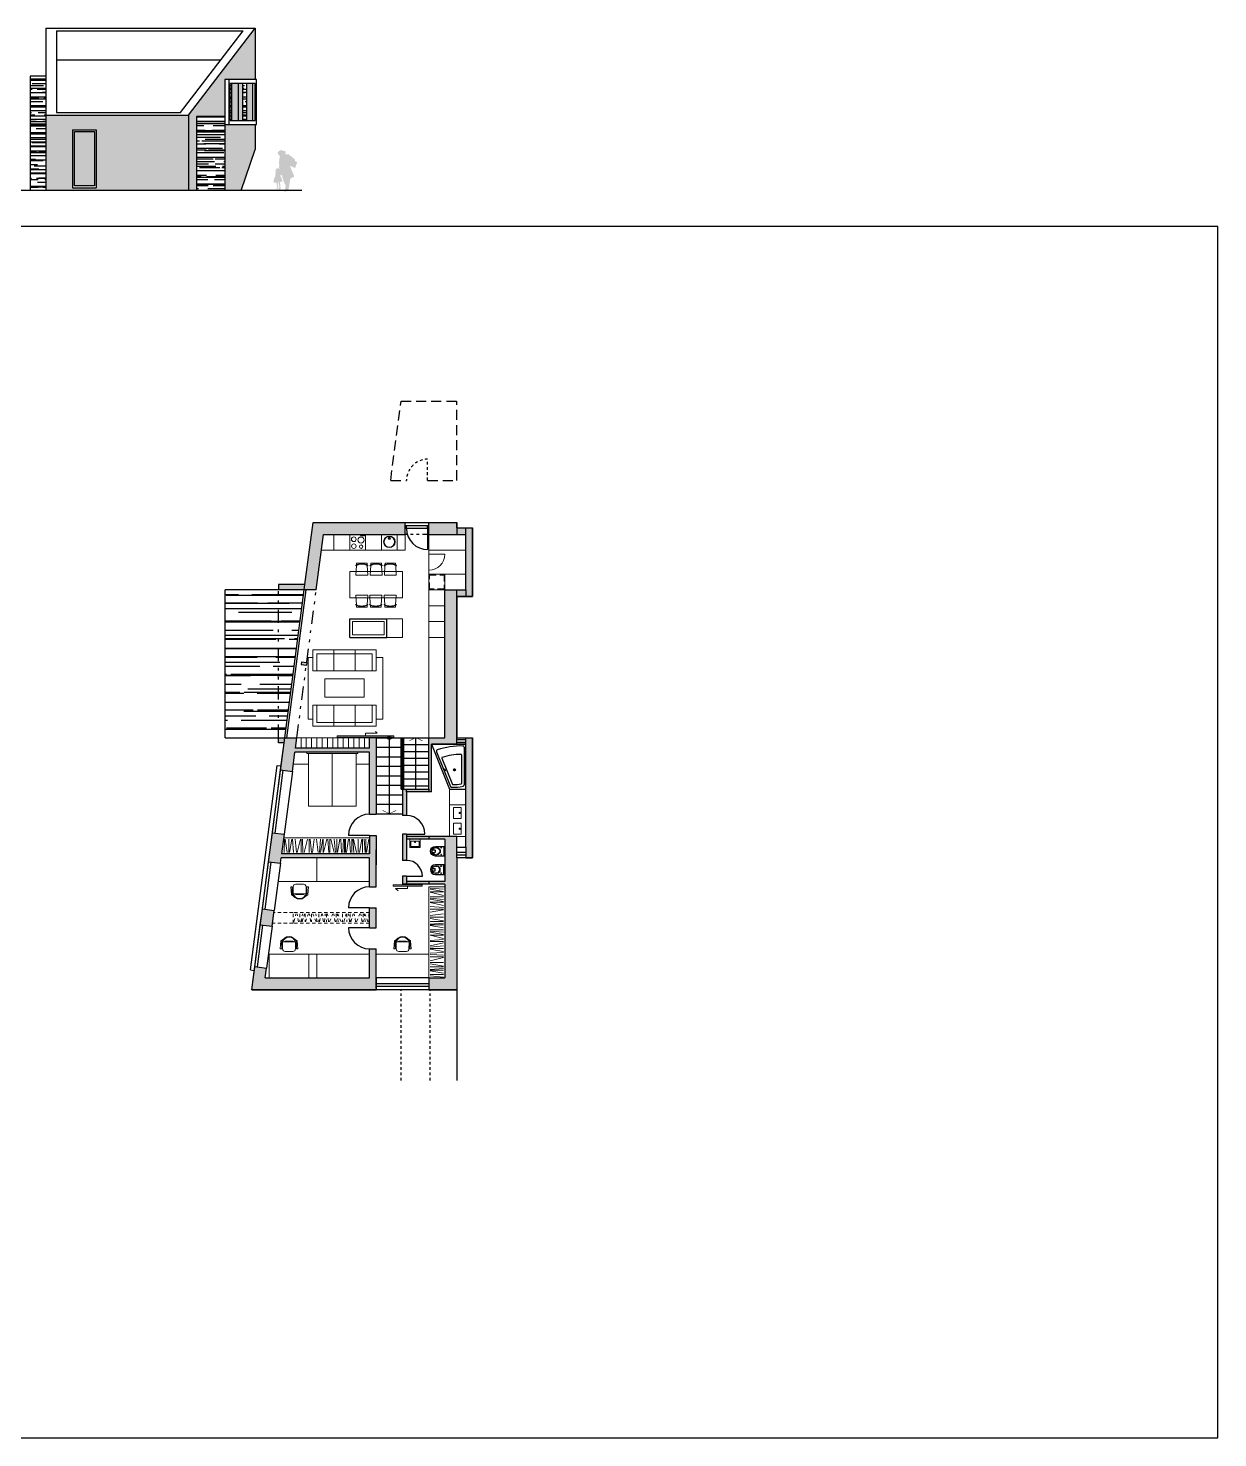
# Model space of a CAD drawing. Header units: millimetres. Extents: x 589 to 1175, y -455 to -172.
# Drawn here: x 684.3 to 729.3, y -283.4 to -230 of the extents above; entities that cross this region are included whole.
import ezdxf

# ---------------------------------------------------------------- set-up
doc = ezdxf.new("R2010")
doc.units = ezdxf.units.MM
for name, pattern in [('CENTER2', [1.125, 0.75, -0.125, 0.125, -0.125]), ('DASHED', [19.05, 12.7, -6.35]), ('DIVIDE', [1.25, 0.5, -0.25, 0, -0.25, 0, -0.25]), ('DOT2', [3.175, 0, -3.175]), ('ČÁRKOVANÁ', [19.05, 12.7, -6.35])]:
    doc.linetypes.add(name, pattern=pattern)
doc.layers.add('FLOATINGWINDOWS', color=2, linetype='Continuous', plot=False)
for name, color, linetype in [('pohled', 4, 'Continuous'), ('SRAFA', 251, 'Continuous'), ('srafa fasada', 253, 'Continuous'), ('stafaz', 252, 'Continuous'), ('ZARIZOVAKY', 251, 'Continuous'), ('ZDIVO', 1, 'Continuous')]:
    doc.layers.add(name, color=color, linetype=linetype)
pattern_1 = [(50, (0, -5), (0.18218467, -0.015939086), [0.01905, -0.20955]), (355, (0, -5), (-0.035242826, 0.191056643), [0.01524, -0.16764]), (100.451, (0.01518, -5.00133), (0.1469425, 0.175116688), [0.01619, -0.17809]), (46.1842, (0, -4.9492), (0.27107904, -0.04204233), [0.028575, -0.314325]), (96.6356, (0.0226, -4.9527), (0.23740423, 0.24742556), [0.024285, -0.267135]), (351.184, (0, -4.9492), (0.23740461, 0.24742512), [0.02286, -0.25146]), (21, (0.0254, -4.9619), (0.15161488, -0.10226552), [0.01905, -0.20955]), (326, (0.0254, -4.9619), (0.06180203, 0.184187966), [0.01524, -0.16764]), (71.4514, (0.03803, -4.97042), (0.21341649, 0.081922858), [0.01619, -0.17809]), (37.5, (0, -5), (0.003088603, 0.084555039), [0, -0.165608, 0, -0.17018, 0, -0.168275]), (7.5, (0, -5), (0.066819663, 0.100180575), [0, -0.097028, 0, -0.161798, 0, -0.064135]), (327.5, (-0.05664, -5), (0.135590595, -0.005728744), [0, -0.0635, 0, -0.19812, 0, -0.26289]), (317.5, (-0.08204, -5), (0.148129181, 0.025426491), [0, -0.08255, 0, -0.131572, 0, -0.18669])]

# ---------------------------------------------------------------- blocks, each defined once
blk = doc.blocks.new('drez')
at = {"lineweight": 0}
for centre, radius in [((0, -0.28), 0.22), ((0, -0.28), 0.2), ((0, -0.145), 0.04), ((0, -0.145), 0.03)]:
    blk.add_circle(centre, radius, dxfattribs=at)
blk = doc.blocks.new('WC 540 Starck 3')
at = {"linetype": 'ByBlock'}
for p, q in [((80.568, 94.265), (80.637, 94.265)), ((80.568, 94.168), (80.637, 94.168)), ((80.657, 94.188), (80.657, 94.245)), ((81.017, 94.399), (80.66, 94.399)), ((80.66, 94.349), (80.713, 94.349)), ((80.713, 94.084), (80.66, 94.084)), ((80.66, 94.034), (81.017, 94.034)), ((80.982, 94.034), (80.982, 94.399)), ((81.017, 94.034), (81.017, 94.399))]:
    blk.add_line(p, q, dxfattribs=at)
for centre in [(80.88, 94.348), (80.88, 94.084)]:
    blk.add_circle(centre, 0.0102, dxfattribs=at)
for centre, radius, start, end in [((80.66, 94.216), 0.183, 90, 270), ((80.66, 94.216), 0.133, 90, 270), ((80.621, 94.216), 0.09, 165.9057, 194.0943), ((80.568, 94.23), 0.035, 90, 165.9057), ((80.568, 94.203), 0.035, 194.0943, 270), ((80.637, 94.245), 0.02, 360, 90), ((80.637, 94.188), 0.02, 270, 0), ((80.713, 94.216), 0.133, 270, 90), ((80.697, 94.216), 0.133, 276.5328, 83.4672)]:
    blk.add_arc(centre, radius, start, end, dxfattribs=at)
blk = doc.blocks.new('sofa-3mist')
at = {"lineweight": 0}
for p, q in [((0, 0.8), (0, 0)), ((2.4, 0.8), (0, 0.8)), ((0.15, 0), (0.15, 0.65)), ((2.25, 0.65), (0.15, 0.65)), ((0.8, 0.8), (0.8, 0)), ((0.8, 0), (0.8, 0.8)), ((1.6, 0), (1.6, 0.8)), ((2.25, 0), (2.25, 0.65)), ((2.4, 0), (2.4, 0.8)), ((0, 0), (0.8, 0)), ((0.8, 0), (1.6, 0)), ((1.6, 0), (2.4, 0))]:
    blk.add_line(p, q, dxfattribs=at)
blk = doc.blocks.new('zidle450-p')
at = {"lineweight": 0}
for p, q in [((0.096, 0.228), (0.087, 0.233)), ((0.096, -0.228), (0.087, -0.233))]:
    blk.add_line(p, q, dxfattribs=at)
for points in [[(0.064, 0.204), (0, 0.2), (0, -0.2), (0.064, -0.204)], [(0.088, -0.205), (0.45, -0.225), (0.45, 0.225), (0.088, 0.205)]]:
    blk.add_lwpolyline(points, dxfattribs=at)
for centre, radius, start, end in [((0.45, 0), 0.436, 147.9324, 212.0676), ((0.45, 0), 0.416, 147.9482, 212.0518), ((0.085, 0.229), 0.005, 57.2679, 147.9324), ((0.093, 0.223), 0.005, 327.9482, 57.2679), ((0.085, -0.229), 0.005, 212.0676, 302.7321), ((0.093, -0.223), 0.005, 302.7321, 32.0518)]:
    blk.add_arc(centre, radius, start, end, dxfattribs=at)
blk = doc.blocks.new('A$C14240A63')
for p, q in [((115, -65), (1538, -65)), ((404, -166), (1483, -166)), ((521, -913), (1519, -511)), ((280, -1113), (1596, -583))]:
    blk.add_line(p, q)
at = {"color": 4, "linetype": 'CENTER2', "ltscale": 30}
for p, q in [((1021, -435), (921, -435)), ((970, -383), (970, -484))]:
    blk.add_line(p, q, dxfattribs=at)
blk.add_lwpolyline([(1700, 0), (0, 0), (0, -1300), (1700, -620)], close=True)
at = {"linetype": 'Continuous'}
for radius in [37.5, 26]:
    blk.add_circle((970, -435), radius, dxfattribs=at)
for centre, radius, start, end in [((2740, -198), 2676, 178.1886, 199.3121), ((115, -115), 50, 90.0003, 178.1886), ((404, -181), 15, 90, 179.2999), ((2596, -208), 2208, 179.2999, 198.3711), ((1483, -181), 15, 11.4559, 90), ((-33, -489), 1562, 359.6763, 11.4559), ((1514, -497), 15, 291.931, 359.6763), ((1538, -115), 50, 12.5847, 90.0003), ((-109, -483), 1737, 358.1571, 12.5847), ((516, -899), 15, 198.3711, 291.931), ((1578, -537), 50, 291.9206, 358.1571), ((262, -1067), 50, 199.3121, 291.9206)]:
    blk.add_arc(centre, radius, start, end)
at = {"extrusion": (0, 0, -1)}
blk.add_ellipse((969, -791), major_axis=(33.2, 11.2), ratio=0.25727, dxfattribs=at)

msp = doc.modelspace()

# ---------------------------------------------------------------- hatches: boundary and pattern name
at = {"layer": 'SRAFA'}
h = msp.add_hatch(dxfattribs=at)
h.set_pattern_fill('AR-CONC,_O', color=256, scale=0.001)
h.set_pattern_definition(pattern_1)
h.paths.add_polyline_path([(691.705, -231.931), (692.858, -231.931), (692.858, -229.984), (690.326, -233.279), (690.326, -236.131), (690.634, -236.131), (690.634, -233.331), (691.7, -233.331), (691.7, -236.131), (692.324, -236.131), (692.858, -234.581), (692.858, -233.631), (691.705, -233.631)])
h = msp.add_hatch(dxfattribs=at)
h.set_pattern_fill('AR-RROOF', color=256, scale=0.01, style=0)
h.paths.add_polyline_path([(684.926, -233.531), (684.326, -233.531), (684.326, -236.131), (684.926, -236.131)])
h.paths.add_polyline_path([(684.926, -231.797), (684.326, -231.797), (684.326, -233.531), (684.926, -233.531)])
h = msp.add_hatch(dxfattribs=at)
h.set_pattern_fill('AR-RROOF', color=256, scale=0.01, style=0)
h.paths.add_polyline_path([(692.538, -232.081), (692.387, -232.081), (692.387, -233.481), (692.538, -233.481)])
h.paths.add_polyline_path([(691.974, -232.081), (691.904, -232.081), (691.904, -233.481), (691.974, -233.481)])
h = msp.add_hatch(dxfattribs=at)
h.set_pattern_fill('AR-CONC,_O', color=256, scale=0.001)
h.set_pattern_definition(pattern_1)
h.paths.add_polyline_path([(690.326, -236.131), (690.326, -233.279), (684.926, -233.279), (684.926, -236.131)])
h.paths.add_polyline_path([(686.836, -236.031), (685.936, -236.031), (685.936, -233.831), (686.836, -233.831)], flags=16)
h.paths.add_polyline_path([(686.766, -235.961), (686.006, -235.961), (686.006, -233.901), (686.766, -233.901)], flags=0)
h = msp.add_hatch(dxfattribs=at)
h.set_pattern_fill('AR-RROOF', color=256, scale=0.01, style=0)
h.set_pattern_definition([(0, (0, -5), (0.5588, 0.254), [3.81, -0.508, 1.27, -0.254]), (0, (0.33782, -4.873), (-0.254, 0.33782), [0.762, -0.08382, 1.524, -0.1905]), (0, (0.127, -4.7841), (1.3208, 0.17018), [2.032, -0.3556, 1.016, -0.254])])
h.paths.add_polyline_path([(691.7, -233.331), (690.634, -233.331), (690.634, -236.131), (691.7, -236.131)])
h = msp.add_hatch(color=256, dxfattribs=at)
h.dxf.hatch_style = 1
h.paths.add_polyline_path([(693.239, -265.964), (693.288, -265.595), (692.842, -265.537), (692.726, -266.414), (697.438, -266.414), (697.438, -265.964), (697.438, -264.864), (697.188, -264.864), (697.188, -265.964)])
h.paths.add_polyline_path([(693.363, -261.564), (693.809, -261.623), (693.836, -261.414), (697.188, -261.414), (697.188, -262.514), (697.438, -262.514), (697.438, -261.114), (697.438, -260.564), (697.188, -260.564), (697.188, -261.264), (693.856, -261.264), (693.953, -260.523), (693.507, -260.464)])
h.paths.add_polyline_path([(693.05, -263.949), (693.496, -264.007), (693.575, -263.407), (693.129, -263.349)])
h.paths.add_polyline_path([(697.438, -263.314), (697.188, -263.314), (697.188, -264.064), (697.438, -264.064)])
h.paths.add_polyline_path([(694.361, -257.414), (697.188, -257.414), (697.188, -259.764), (697.438, -259.764), (697.438, -256.864), (697.188, -256.864), (697.188, -257.264), (694.381, -257.264), (694.433, -256.864), (693.979, -256.864), (693.953, -257.064), (693.819, -258.085), (694.265, -258.143)])
h.paths.add_polyline_path([(700.838, -261.014), (700.838, -261.414), (701.088, -261.414), (701.088, -256.864), (700.838, -256.864)])
h.paths.add_polyline_path([(695.444, -249.164), (698.538, -249.164), (698.538, -248.714), (695.049, -248.714), (694.74, -251.064), (694.714, -251.264), (695.168, -251.264)])
h.paths.add_polyline_path([(694.714, -251.264), (694.74, -251.064), (693.74, -251.064), (693.74, -251.264)])
h.paths.add_polyline_path([(700.488, -249.164), (700.488, -248.914), (700.488, -248.714), (699.438, -248.714), (699.438, -249.164)])
h.paths.add_polyline_path([(701.088, -248.914), (700.838, -248.914), (700.838, -249.164), (700.838, -251.264), (700.838, -251.514), (701.088, -251.514)])
h.paths.add_polyline_path([(693.979, -256.864), (693.74, -256.864), (693.74, -257.064), (693.953, -257.064)])
h.paths.add_polyline_path([(694.596, -254.087), (694.794, -254.113), (694.807, -254.014), (694.609, -253.988)])
h.paths.add_polyline_path([(698.588, -262.414), (698.588, -262.114), (698.438, -262.114), (698.438, -262.414)])
h.paths.add_polyline_path([(699.438, -260.614), (699.438, -260.714), (700.038, -260.714), (700.038, -262.314), (699.438, -262.314), (699.438, -262.414), (700.038, -262.414), (700.038, -265.964), (699.438, -265.964), (699.438, -266.414), (700.488, -266.414), (700.488, -260.614)])
h.paths.add_polyline_path([(698.588, -261.514), (698.588, -260.514), (698.438, -260.514), (698.438, -261.514)])
h.paths.add_polyline_path([(699.438, -256.864), (699.438, -258.914), (699.538, -258.914), (699.538, -257.114), (700.488, -257.114), (700.488, -251.264), (700.038, -251.264), (700.038, -256.864)])
h.paths.add_polyline_path([(698.588, -259.814), (698.588, -258.814), (698.438, -258.814), (698.438, -259.814)])
h = msp.add_hatch(color=254, dxfattribs=at)
h.dxf.hatch_style = 1
h.paths.add_polyline_path([(700.838, -249.164), (700.838, -248.914), (700.488, -248.914), (700.488, -249.164)])
h.paths.add_polyline_path([(700.488, -251.264), (700.488, -251.514), (700.838, -251.514), (700.838, -251.264)])
h = msp.add_hatch(dxfattribs=at)
h.set_pattern_fill('AR-RROOF', color=256, scale=0.02, style=0)
h.set_pattern_definition([(0, (6.4669, 0), (1.1176, 0.508), [7.62, -1.016, 2.54, -0.508]), (0, (7.1425, 0.254), (-0.508, 0.67564), [1.524, -0.16764, 3.048, -0.381]), (0, (6.7209, 0.4318), (2.6416, 0.34036), [4.064, -0.7112, 2.032, -0.508])])
h.paths.add_polyline_path([(691.714, -256.864), (693.714, -256.864), (693.714, -251.264), (691.714, -251.264)])
h.paths.add_polyline_path([(694.714, -251.264), (693.714, -251.264), (693.714, -256.864), (693.979, -256.864)])
h = msp.add_hatch(color=254, dxfattribs=at)
h.dxf.hatch_style = 1
h.paths.add_polyline_path([(699.438, -262.314), (698.588, -262.314), (698.588, -262.414), (699.438, -262.414)])
h.paths.add_polyline_path([(699.438, -260.614), (698.588, -260.614), (698.588, -260.714), (699.438, -260.714)])
h.paths.add_polyline_path([(699.438, -258.814), (698.588, -258.814), (698.588, -258.914), (699.438, -258.914)])
at = {"layer": 'srafa fasada'}
h = msp.add_hatch(color=254, dxfattribs=at)
h.paths.add_polyline_path([(692.222, -232.081), (691.974, -232.081), (691.974, -233.481), (692.222, -233.481)])
h.paths.add_polyline_path([(692.387, -232.081), (692.222, -232.081), (692.222, -233.481), (692.387, -233.481)])
h.paths.add_polyline_path([(692.761, -232.081), (692.538, -232.081), (692.538, -233.481), (692.761, -233.481)])
msp.add_hatch(color=254, dxfattribs=at).paths.add_polyline_path([(686.006, -233.901), (686.766, -233.901), (686.766, -235.961), (686.006, -235.961)])
at = {"layer": 'stafaz'}
msp.add_hatch(color=256, dxfattribs=at).paths.add_polyline_path([(693.768, -235.314), (693.761, -235.244), (693.76, -235.224), (693.756, -235.22), (693.759, -235.201), (693.765, -235.19), (693.766, -235.179), (693.766, -235.17), (693.764, -235.149), (693.76, -235.13), (693.759, -235.045), (693.763, -235.028), (693.782, -235.014), (693.775, -235.008), (693.769, -235.003), (693.766, -234.991), (693.766, -234.98), (693.768, -234.973), (693.773, -234.966), (693.767, -234.948), (693.767, -234.944), (693.769, -234.937), (693.767, -234.925), (693.768, -234.914), (693.771, -234.899), (693.796, -234.861), (693.794, -234.86), (693.793, -234.856), (693.792, -234.851), (693.792, -234.846), (693.789, -234.84), (693.787, -234.829), (693.785, -234.824), (693.782, -234.82), (693.78, -234.817), (693.776, -234.814), (693.77, -234.813), (693.764, -234.809), (693.76, -234.801), (693.755, -234.791), (693.751, -234.775), (693.748, -234.766), (693.747, -234.776), (693.745, -234.78), (693.739, -234.776), (693.729, -234.768), (693.72, -234.761), (693.715, -234.753), (693.712, -234.734), (693.707, -234.716), (693.709, -234.702), (693.713, -234.683), (693.726, -234.667), (693.737, -234.66), (693.749, -234.646), (693.762, -234.632), (693.777, -234.628), (693.8, -234.621), (693.816, -234.613), (693.824, -234.609), (693.838, -234.603), (693.85, -234.604), (693.869, -234.607), (693.88, -234.609), (693.894, -234.616), (693.907, -234.627), (693.914, -234.634), (693.917, -234.639), (693.922, -234.651), (693.923, -234.654), (693.925, -234.642), (693.933, -234.637), (693.94, -234.631), (693.955, -234.628), (693.965, -234.63), (693.979, -234.639), (693.994, -234.654), (694.005, -234.666), (694.014, -234.68), (694.016, -234.688), (694.016, -234.699), (694.012, -234.714), (694.002, -234.729), (693.993, -234.738), (693.977, -234.743), (693.981, -234.744), (693.995, -234.751), (694.007, -234.757), (694.017, -234.76), (694.051, -234.761), (694.094, -234.764), (694.107, -234.768), (694.111, -234.771), (694.123, -234.764), (694.131, -234.765), (694.152, -234.794), (694.181, -234.817), (694.211, -234.838), (694.232, -234.839), (694.244, -234.845), (694.256, -234.858), (694.269, -234.88), (694.29, -234.893), (694.315, -234.929), (694.343, -234.94), (694.354, -234.958), (694.357, -234.968), (694.358, -234.978), (694.363, -235.02), (694.447, -235.058), (694.369, -235.282), (694.21, -235.213), (694.159, -235.187), (694.194, -235.231), (694.211, -235.295), (694.236, -235.358), (694.269, -235.437), (694.301, -235.518), (694.319, -235.561), (694.325, -235.606), (694.321, -235.618), (694.219, -235.659), (694.195, -235.667), (694.177, -235.748), (694.157, -235.863), (694.142, -235.974), (694.122, -236.056), (694.104, -236.111), (694.098, -236.112), (694.094, -236.12), (694.086, -236.13), (694.079, -236.136), (694.064, -236.14), (694.051, -236.151), (694.039, -236.163), (694.028, -236.169), (694.014, -236.175), (694.002, -236.181), (693.957, -236.169), (693.964, -236.154), (693.968, -236.14), (693.977, -236.127), (693.99, -236.112), (693.995, -236.102), (693.993, -236.101), (693.991, -236.1), (693.989, -236.1), (693.988, -236.099), (693.987, -236.099), (693.985, -236.099), (693.983, -236.099), (693.981, -236.097), (694.004, -236.012), (694.012, -235.953), (693.978, -235.891), (693.958, -235.839), (693.937, -235.787), (693.911, -235.699), (693.908, -235.698), (693.891, -235.691), (693.888, -235.683), (693.892, -235.676), (693.88, -235.612), (693.877, -235.564), (693.871, -235.529), (693.841, -235.562), (693.805, -235.556), (693.802, -235.572), (693.806, -235.591), (693.82, -235.61), (693.839, -235.651), (693.875, -235.729), (693.886, -235.776), (693.887, -235.784), (693.882, -235.791), (693.861, -235.797), (693.84, -235.799), (693.804, -235.801), (693.795, -235.83), (693.791, -235.839), (693.79, -235.855), (693.795, -235.87), (693.801, -235.895), (693.806, -235.921), (693.811, -235.943), (693.812, -235.959), (693.812, -235.969), (693.807, -235.976), (693.811, -235.975), (693.812, -235.978), (693.811, -235.989), (693.813, -236.008), (693.815, -236.018), (693.816, -236.023), (693.822, -236.025), (693.825, -236.035), (693.824, -236.044), (693.819, -236.051), (693.812, -236.069), (693.807, -236.081), (693.803, -236.089), (693.789, -236.091), (693.753, -236.098), (693.749, -236.097), (693.745, -236.09), (693.744, -236.078), (693.75, -236.067), (693.758, -236.051), (693.763, -236.039), (693.77, -236.025), (693.773, -236.02), (693.776, -236.011), (693.776, -235.999), (693.772, -235.99), (693.768, -235.982), (693.764, -235.967), (693.763, -235.959), (693.76, -235.941), (693.759, -235.928), (693.753, -235.908), (693.751, -235.901), (693.749, -235.89), (693.749, -235.882), (693.745, -235.875), (693.741, -235.867), (693.739, -235.859), (693.739, -235.852), (693.742, -235.844), (693.743, -235.836), (693.747, -235.815), (693.751, -235.784), (693.749, -235.786), (693.736, -235.79), (693.734, -235.812), (693.728, -235.828), (693.721, -235.844), (693.715, -235.858), (693.711, -235.869), (693.707, -235.883), (693.715, -235.908), (693.717, -235.926), (693.721, -235.944), (693.724, -235.956), (693.726, -235.969), (693.727, -235.979), (693.733, -235.997), (693.736, -236.01), (693.736, -236.018), (693.736, -236.025), (693.737, -236.031), (693.733, -236.035), (693.727, -236.039), (693.721, -236.046), (693.713, -236.056), (693.707, -236.067), (693.7, -236.072), (693.691, -236.075), (693.682, -236.075), (693.669, -236.076), (693.661, -236.077), (693.654, -236.076), (693.652, -236.072), (693.653, -236.065), (693.66, -236.055), (693.668, -236.042), (693.671, -236.039), (693.682, -236.022), (693.683, -236.023), (693.688, -236.007), (693.689, -235.998), (693.689, -235.986), (693.688, -235.975), (693.687, -235.973), (693.682, -235.952), (693.677, -235.928), (693.673, -235.912), (693.671, -235.896), (693.664, -235.89), (693.662, -235.885), (693.663, -235.875), (693.667, -235.861), (693.673, -235.832), (693.64, -235.836), (693.62, -235.838), (693.596, -235.837), (693.566, -235.847), (693.554, -235.83), (693.554, -235.824), (693.553, -235.818), (693.552, -235.792), (693.552, -235.769), (693.55, -235.755), (693.549, -235.72), (693.552, -235.715), (693.559, -235.705), (693.581, -235.702), (693.586, -235.691), (693.591, -235.687), (693.591, -235.686), (693.587, -235.678), (693.581, -235.674), (693.579, -235.675), (693.574, -235.674), (693.581, -235.663), (693.581, -235.652), (693.585, -235.641), (693.582, -235.64), (693.599, -235.623), (693.604, -235.61), (693.615, -235.601), (693.622, -235.586), (693.62, -235.576), (693.617, -235.562), (693.621, -235.55), (693.624, -235.544), (693.62, -235.53), (693.62, -235.505), (693.621, -235.486), (693.635, -235.453), (693.63, -235.45), (693.623, -235.451), (693.622, -235.45), (693.63, -235.447), (693.635, -235.441), (693.635, -235.436), (693.632, -235.428), (693.628, -235.421), (693.628, -235.407), (693.629, -235.4), (693.625, -235.406), (693.614, -235.406), (693.612, -235.404), (693.621, -235.403), (693.625, -235.398), (693.624, -235.388), (693.624, -235.38), (693.626, -235.37), (693.621, -235.374), (693.618, -235.382), (693.618, -235.377), (693.62, -235.368), (693.624, -235.363), (693.633, -235.359), (693.641, -235.356), (693.649, -235.357), (693.648, -235.355), (693.646, -235.346), (693.645, -235.339), (693.645, -235.328), (693.649, -235.318), (693.656, -235.307), (693.668, -235.3), (693.684, -235.293), (693.7, -235.289), (693.715, -235.287), (693.726, -235.286), (693.736, -235.288), (693.74, -235.292), (693.746, -235.302), (693.748, -235.3), (693.75, -235.297), (693.754, -235.293), (693.75, -235.301), (693.747, -235.304), (693.747, -235.309), (693.749, -235.305), (693.751, -235.301), (693.752, -235.301), (693.75, -235.309), (693.753, -235.31), (693.756, -235.311), (693.758, -235.308), (693.76, -235.307), (693.759, -235.312), (693.761, -235.315), (693.765, -235.319), (693.767, -235.322)])

# ---------------------------------------------------------------- linework, layer by layer
for p, q in [((698.588, -258.914), (698.588, -258.814)), ((699.438, -258.814), (699.438, -258.914)), ((698.588, -260.614), (698.588, -260.714)), ((699.438, -260.614), (699.438, -260.714)), ((698.588, -262.314), (698.588, -262.414)), ((699.438, -262.314), (699.438, -262.414))]:
    msp.add_line(p, q)
at = {"layer": 'FLOATINGWINDOWS', "linetype": 'Continuous', "ltscale": 0.001}
msp.add_lwpolyline([(641.445, -283.39), (729.322, -283.39), (729.322, -237.5), (641.445, -237.5)], close=True, dxfattribs=at)
at = {"layer": 'FLOATINGWINDOWS'}
msp.add_lwpolyline([(695.049, -248.714), (700.488, -248.714), (700.488, -248.914), (701.088, -248.914), (701.088, -251.514), (700.488, -251.514), (700.488, -256.864), (701.088, -256.864), (701.088, -261.414), (700.488, -261.414), (700.488, -266.414), (692.726, -266.414), (693.953, -257.064), (693.979, -256.864), (694.714, -251.264), (694.74, -251.064)], close=True, dxfattribs=at)
at = {"layer": 'pohled'}
for p, q in [((684.926, -229.984), (692.858, -229.984)), ((684.926, -229.984), (684.926, -236.131)), ((685.326, -230.084), (692.403, -230.084)), ((685.326, -230.084), (685.326, -233.179)), ((690.024, -233.179), (692.403, -230.084)), ((690.326, -233.279), (692.858, -229.984)), ((692.858, -229.984), (692.858, -231.931)), ((685.326, -231.181), (691.56, -231.181)), ((684.926, -231.797), (684.326, -231.797)), ((684.326, -231.797), (684.326, -236.131)), ((691.854, -231.931), (691.854, -233.631)), ((692.858, -232.081), (691.904, -232.081)), ((691.904, -233.481), (691.904, -232.081)), ((691.974, -233.481), (691.974, -232.081)), ((692.222, -233.481), (692.222, -232.081)), ((692.387, -233.481), (692.387, -232.081)), ((692.538, -233.481), (692.538, -232.081)), ((692.761, -233.481), (692.761, -232.081)), ((692.858, -233.481), (692.858, -232.081)), ((684.926, -233.279), (690.326, -233.279)), ((685.326, -233.179), (690.024, -233.179)), ((690.326, -233.279), (690.326, -236.131)), ((690.634, -233.331), (690.634, -236.131)), ((691.7, -233.331), (690.634, -233.331)), ((691.7, -233.331), (691.7, -236.131)), ((684.926, -233.531), (684.326, -233.531)), ((685.936, -233.831), (686.836, -233.831)), ((685.936, -233.831), (685.936, -236.031)), ((686.836, -233.831), (686.836, -236.031)), ((691.904, -233.481), (692.858, -233.481)), ((692.858, -233.631), (692.858, -234.581)), ((692.324, -236.131), (692.858, -234.581)), ((685.936, -236.031), (686.836, -236.031)), ((698.538, -248.714), (699.438, -248.714)), ((699.438, -248.839), (698.538, -248.839)), ((698.588, -248.939), (698.588, -248.839)), ((699.388, -248.939), (699.388, -248.839)), ((699.438, -248.939), (698.538, -248.939)), ((699.388, -248.939), (699.388, -249.739)), ((693.979, -256.864), (694.714, -251.264)), ((694.05, -256.864), (694.785, -251.264)), ((696.438, -253.064), (696.438, -252.364)), ((696.438, -252.364), (697.838, -252.364)), ((697.838, -253.064), (697.838, -252.364)), ((696.438, -253.064), (697.838, -253.064)), ((697.438, -256.864), (699.438, -256.864)), ((697.938, -259.744), (697.938, -256.864)), ((698.388, -258.814), (698.388, -256.864)), ((698.438, -258.814), (698.438, -256.864)), ((698.488, -258.814), (698.488, -256.864)), ((698.938, -258.814), (698.938, -256.864)), ((700.488, -256.864), (700.838, -256.864)), ((697.438, -257.224), (698.438, -257.224)), ((698.438, -257.124), (699.438, -257.124)), ((698.438, -257.384), (699.438, -257.384)), ((700.488, -256.939), (700.838, -256.939)), ((700.488, -257.039), (700.838, -257.039)), ((700.488, -257.114), (700.838, -257.114)), ((692.673, -265.666), (693.69, -257.916)), ((693.69, -257.916), (693.839, -257.936)), ((697.438, -257.584), (698.438, -257.584)), ((697.438, -257.944), (698.438, -257.944)), ((698.438, -257.644), (699.438, -257.644)), ((698.438, -257.904), (699.438, -257.904)), ((693.507, -260.464), (693.819, -258.085)), ((693.606, -260.477), (693.918, -258.098)), ((694.265, -258.143), (693.953, -260.523)), ((697.438, -258.304), (698.438, -258.304)), ((698.438, -258.164), (699.438, -258.164)), ((698.438, -258.424), (699.438, -258.424)), ((697.438, -258.664), (698.438, -258.664)), ((698.388, -258.814), (698.438, -258.814)), ((698.438, -258.684), (699.438, -258.684)), ((697.438, -259.024), (698.438, -259.024)), ((697.438, -259.384), (698.438, -259.384)), ((697.438, -259.744), (698.438, -259.744)), ((697.188, -260.564), (696.388, -260.564)), ((698.588, -260.514), (699.288, -260.514)), ((700.488, -261.014), (700.838, -261.014)), ((693.129, -263.349), (693.363, -261.564)), ((693.228, -263.362), (693.462, -261.577)), ((693.809, -261.623), (693.575, -263.407)), ((700.838, -261.214), (700.488, -261.214)), ((700.838, -261.314), (700.488, -261.314)), ((700.838, -261.414), (700.488, -261.414)), ((698.588, -262.114), (699.188, -262.114)), ((697.188, -263.314), (696.388, -263.314)), ((692.842, -265.537), (693.05, -263.949)), ((692.941, -265.55), (693.149, -263.962)), ((693.496, -264.007), (693.288, -265.595)), ((697.188, -264.064), (696.388, -264.064)), ((692.673, -265.666), (692.822, -265.686)), ((699.438, -265.964), (697.438, -265.964)), ((699.438, -266.189), (697.438, -266.189)), ((699.438, -266.289), (697.438, -266.289)), ((699.438, -266.414), (697.438, -266.414)), ((700.488, -266.414), (700.488, -269.851))]:
    msp.add_line(p, q, dxfattribs=at)
at = {"layer": 'pohled', "linetype": 'ČÁRKOVANÁ', "ltscale": 0.008}
msp.add_line((699.388, -247.114), (699.388, -246.314), dxfattribs=at)
at = {"layer": 'pohled', "linetype": 'DIVIDE', "ltscale": 0.5}
msp.add_line((699.438, -249.164), (698.538, -249.164), dxfattribs=at)
at = {"layer": 'pohled', "linetype": 'DIVIDE'}
for p, q in [((693.74, -256.864), (693.74, -251.264)), ((694.433, -256.864), (695.168, -251.264))]:
    msp.add_line(p, q, dxfattribs=at)
at = {"layer": 'pohled', "linetype": 'DOT2', "ltscale": 0.02}
for p, q in [((698.382, -269.851), (698.382, -266.414)), ((699.488, -269.851), (699.488, -266.414))]:
    msp.add_line(p, q, dxfattribs=at)
at = {"layer": 'pohled'}
for points in [[(692.908, -231.931), (691.705, -231.931), (691.705, -233.631), (692.908, -233.631)], [(686.006, -233.901), (686.766, -233.901), (686.766, -235.961), (686.006, -235.961)]]:
    msp.add_lwpolyline(points, close=True, dxfattribs=at)
msp.add_circle((697.938, -256.864), 0.0696, dxfattribs=at)
at = {"layer": 'pohled', "linetype": 'ČÁRKOVANÁ', "ltscale": 0.008}
msp.add_arc((699.388, -247.114), 0.8, 90, 180, dxfattribs=at)
at = {"layer": 'pohled'}
for centre, radius, start, end in [((699.388, -248.939), 0.8, 180, 270), ((697.188, -260.564), 0.8, 90, 180), ((698.588, -260.514), 0.7, 0, 90), ((698.588, -262.114), 0.6, 0, 90), ((697.188, -263.314), 0.8, 90, 180), ((697.188, -264.064), 0.8, 180, 270)]:
    msp.add_arc(centre, radius, start, end, dxfattribs=at)
at = {"layer": 'SRAFA'}
for p, q in [((700.488, -248.914), (700.488, -249.164)), ((700.838, -249.164), (700.838, -248.914)), ((691.714, -256.864), (691.714, -251.264)), ((693.74, -251.264), (691.714, -251.264)), ((700.488, -251.514), (700.488, -251.264)), ((700.838, -251.264), (700.838, -251.514)), ((691.714, -256.864), (693.74, -256.864))]:
    msp.add_line(p, q, dxfattribs=at)
at = {"layer": 'SRAFA', "linetype": 'DASHED', "ltscale": 0.02}
msp.add_lwpolyline([(699.463, -250.689), (700.013, -250.689), (700.013, -251.239), (699.463, -251.239)], close=True, dxfattribs=at)
at = {"layer": 'ZARIZOVAKY', "linetype": 'Continuous', "lineweight": 0}
for p, q in [((699.438, -256.864), (699.438, -248.864)), ((695.838, -249.764), (695.838, -249.164)), ((696.438, -249.164), (696.438, -249.764)), ((696.438, -249.164), (697.038, -249.164)), ((697.038, -249.164), (697.038, -249.764)), ((697.638, -249.764), (697.638, -249.164)), ((698.238, -249.764), (698.238, -249.164)), ((698.538, -249.764), (698.538, -249.164)), ((699.438, -250.664), (699.438, -249.164)), ((695.365, -249.764), (698.538, -249.764)), ((699.438, -249.764), (700.838, -249.764)), ((699.438, -249.914), (700.038, -249.914)), ((699.438, -250.664), (700.838, -250.664)), ((700.038, -251.264), (700.038, -250.664)), ((700.038, -251.264), (699.438, -251.264)), ((700.038, -251.864), (699.438, -251.864)), ((696.538, -252.964), (696.538, -252.464)), ((696.538, -252.464), (697.738, -252.464)), ((697.738, -252.964), (697.738, -252.464)), ((698.438, -252.364), (697.838, -252.364)), ((698.438, -253.064), (698.438, -252.364)), ((700.038, -252.464), (699.438, -252.464)), ((696.538, -252.964), (697.738, -252.964)), ((698.438, -253.064), (697.838, -253.064)), ((700.038, -253.064), (699.438, -253.064)), ((697.188, -256.864), (694.394, -256.864)), ((694.591, -257.264), (694.591, -256.864)), ((694.791, -257.264), (694.791, -256.864)), ((694.991, -257.264), (694.991, -256.864)), ((695.191, -257.264), (695.191, -256.864)), ((695.391, -257.264), (695.391, -256.864)), ((695.591, -257.264), (695.591, -256.864)), ((695.791, -257.264), (695.791, -256.864)), ((695.991, -257.264), (695.991, -256.864)), ((696.191, -257.264), (696.191, -256.864)), ((696.391, -257.264), (696.391, -256.864)), ((696.591, -257.264), (696.591, -256.864)), ((696.791, -257.264), (696.791, -256.864)), ((696.991, -257.264), (696.991, -256.864)), ((694.806, -257.464), (694.806, -257.414)), ((696.743, -257.464), (696.743, -257.414)), ((694.875, -257.864), (694.299, -257.864)), ((696.743, -257.464), (694.806, -257.464)), ((697.188, -257.864), (696.675, -257.864)), ((700.218, -258.814), (700.218, -260.614)), ((700.218, -259.414), (700.838, -259.414)), ((700.488, -260.614), (700.838, -260.614)), ((697.188, -260.664), (693.928, -260.664)), ((693.951, -261.214), (693.969, -260.714)), ((694.068, -261.214), (693.996, -260.714)), ((694.131, -260.714), (694.131, -261.214)), ((694.158, -261.214), (694.245, -260.714)), ((694.309, -261.214), (694.274, -260.714)), ((694.414, -261.214), (694.37, -260.714)), ((694.448, -261.214), (694.571, -260.714)), ((694.601, -260.714), (694.601, -261.214)), ((694.666, -261.214), (694.651, -260.714)), ((694.715, -261.214), (694.839, -260.714)), ((694.904, -260.714), (694.904, -261.214)), ((694.988, -261.214), (694.944, -260.714)), ((695.031, -261.214), (695.088, -260.714)), ((695.174, -260.714), (695.24, -261.214)), ((695.29, -261.214), (695.334, -260.714)), ((695.328, -261.214), (695.415, -260.714)), ((695.436, -260.714), (695.436, -261.214)), ((695.445, -261.214), (695.569, -260.714)), ((695.65, -261.214), (695.607, -260.714)), ((695.679, -260.714), (695.679, -261.214)), ((695.851, -261.214), (695.727, -260.714)), ((695.892, -261.214), (695.848, -260.714)), ((695.951, -260.714), (695.951, -261.214)), ((695.978, -261.214), (696.065, -260.714)), ((696.129, -261.214), (696.094, -260.714)), ((696.173, -261.214), (696.198, -260.714)), ((696.241, -260.714), (696.241, -261.214)), ((696.275, -261.214), (696.281, -260.714)), ((696.311, -261.214), (696.385, -260.714)), ((696.472, -261.214), (696.428, -260.714)), ((696.517, -260.714), (696.517, -261.214)), ((696.593, -261.214), (696.549, -260.714)), ((696.698, -261.214), (696.574, -260.714)), ((696.759, -260.714), (696.759, -261.214)), ((696.806, -261.214), (696.893, -260.714)), ((696.919, -260.714), (696.919, -261.214)), ((697.023, -261.214), (696.979, -260.714)), ((697.046, -260.714), (697.046, -261.214)), ((697.074, -261.214), (697.161, -260.714)), ((693.718, -262.314), (695.188, -262.314)), ((694.232, -262.822), (694.206, -262.517)), ((694.206, -262.517), (694.26, -262.517)), ((694.26, -262.517), (694.258, -262.771)), ((694.26, -262.71), (694.291, -262.71)), ((694.29, -262.771), (694.296, -262.514)), ((694.396, -262.414), (694.681, -262.414)), ((694.786, -262.771), (694.781, -262.514)), ((694.785, -262.713), (694.818, -262.713)), ((694.816, -262.517), (694.818, -262.772)), ((694.87, -262.517), (694.816, -262.517)), ((694.844, -262.822), (694.87, -262.517)), ((699.438, -262.514), (699.438, -265.964)), ((700.038, -262.514), (699.438, -262.514)), ((699.488, -262.564), (699.988, -262.608)), ((699.488, -262.601), (699.988, -262.689)), ((699.988, -262.71), (699.488, -262.71)), ((699.488, -262.719), (699.988, -262.843)), ((694.305, -262.865), (694.232, -262.822)), ((694.258, -262.771), (694.29, -262.771)), ((694.77, -262.865), (694.844, -262.822)), ((694.818, -262.772), (694.786, -262.771)), ((699.988, -262.897), (699.488, -262.897)), ((699.488, -262.948), (699.988, -262.992)), ((699.488, -262.985), (699.988, -263.072)), ((699.988, -263.094), (699.488, -263.094)), ((699.488, -263.103), (699.988, -263.226)), ((699.988, -263.304), (699.488, -263.26)), ((699.488, -263.363), (699.988, -263.363)), ((699.988, -263.39), (699.488, -263.477)), ((699.488, -263.606), (699.988, -263.541)), ((699.988, -263.667), (699.488, -263.667)), ((699.488, -263.714), (699.988, -263.801)), ((699.988, -263.827), (699.488, -263.827)), ((699.488, -263.931), (699.988, -263.887)), ((699.988, -263.954), (699.488, -263.954)), ((699.488, -263.982), (699.988, -264.069)), ((699.988, -264.144), (699.488, -264.144)), ((699.488, -264.194), (699.988, -264.238)), ((699.488, -264.231), (699.988, -264.319)), ((699.988, -264.34), (699.488, -264.34)), ((699.488, -264.349), (699.988, -264.473)), ((693.832, -264.556), (693.806, -264.861)), ((693.806, -264.861), (693.86, -264.861)), ((693.905, -264.513), (693.832, -264.556)), ((693.86, -264.861), (693.858, -264.606)), ((693.858, -264.606), (693.89, -264.606)), ((693.86, -264.668), (693.891, -264.668)), ((693.89, -264.606), (693.896, -264.864)), ((694.37, -264.512), (694.444, -264.555)), ((694.386, -264.606), (694.381, -264.864)), ((694.385, -264.665), (694.418, -264.665)), ((694.418, -264.606), (694.386, -264.606)), ((694.416, -264.86), (694.418, -264.606)), ((694.47, -264.86), (694.416, -264.86)), ((694.444, -264.555), (694.47, -264.86)), ((698.132, -264.556), (698.106, -264.861)), ((698.106, -264.861), (698.16, -264.861)), ((698.205, -264.513), (698.132, -264.556)), ((698.16, -264.861), (698.158, -264.606)), ((698.158, -264.606), (698.19, -264.606)), ((698.16, -264.668), (698.191, -264.668)), ((698.19, -264.606), (698.196, -264.864)), ((698.67, -264.512), (698.744, -264.555)), ((698.686, -264.606), (698.681, -264.864)), ((698.685, -264.665), (698.718, -264.665)), ((698.718, -264.606), (698.686, -264.606)), ((698.716, -264.86), (698.718, -264.606)), ((698.77, -264.86), (698.716, -264.86)), ((698.744, -264.555), (698.77, -264.86)), ((699.488, -264.554), (699.988, -264.511)), ((699.988, -264.582), (699.488, -264.582)), ((699.488, -264.754), (699.988, -264.631)), ((699.488, -264.796), (699.988, -264.752)), ((699.988, -264.855), (699.488, -264.855)), ((699.488, -264.882), (699.988, -264.969)), ((693.388, -265.064), (694.888, -265.064)), ((693.388, -265.064), (693.388, -265.964)), ((693.996, -264.964), (694.281, -264.964)), ((695.188, -265.064), (694.888, -265.064)), ((694.888, -265.064), (694.888, -265.964)), ((697.438, -265.064), (699.438, -265.064)), ((698.296, -264.964), (698.581, -264.964)), ((699.488, -265.033), (699.988, -264.998)), ((699.488, -265.077), (699.988, -265.102)), ((699.988, -265.17), (699.488, -265.17)), ((699.488, -265.322), (699.988, -265.198)), ((699.988, -265.383), (699.488, -265.383)), ((699.488, -265.43), (699.988, -265.517)), ((699.988, -265.544), (699.488, -265.544)), ((699.488, -265.647), (699.988, -265.603)), ((699.988, -265.671), (699.488, -265.671)), ((699.488, -265.698), (699.988, -265.786)), ((699.988, -265.837), (699.488, -265.837)), ((699.488, -265.888), (699.988, -265.932))]:
    msp.add_line(p, q, dxfattribs=at)
at = {"layer": 'ZARIZOVAKY', "linetype": 'DASHED', "lineweight": 0, "ltscale": 0.01}
for p, q in [((694.288, -263.489), (693.564, -263.489)), ((697.188, -263.489), (694.288, -263.489)), ((694.288, -263.889), (694.288, -263.489)), ((694.319, -263.839), (694.397, -263.539)), ((694.49, -263.839), (694.446, -263.539)), ((694.549, -263.539), (694.549, -263.839)), ((694.6, -263.839), (694.644, -263.539)), ((694.637, -263.839), (694.724, -263.539)), ((694.746, -263.539), (694.746, -263.839)), ((694.755, -263.839), (694.879, -263.539)), ((694.96, -263.839), (694.916, -263.539)), ((694.988, -263.539), (694.988, -263.839)), ((695.16, -263.839), (695.037, -263.539)), ((695.201, -263.839), (695.158, -263.539)), ((695.261, -263.539), (695.261, -263.839)), ((695.287, -263.839), (695.375, -263.539)), ((695.439, -263.839), (695.403, -263.539)), ((695.482, -263.839), (695.508, -263.539)), ((695.551, -263.539), (695.551, -263.839)), ((695.634, -263.839), (695.59, -263.539)), ((695.671, -263.839), (695.794, -263.539)), ((695.882, -263.839), (695.838, -263.539)), ((695.927, -263.539), (695.927, -263.839)), ((696.002, -263.839), (695.959, -263.539)), ((696.107, -263.839), (695.984, -263.539)), ((696.169, -263.539), (696.169, -263.839)), ((696.215, -263.839), (696.302, -263.539)), ((696.329, -263.539), (696.329, -263.839)), ((696.432, -263.839), (696.388, -263.539)), ((696.456, -263.539), (696.456, -263.839)), ((696.484, -263.839), (696.571, -263.539)), ((696.655, -263.839), (696.611, -263.539)), ((696.691, -263.839), (696.815, -263.539)), ((696.902, -263.839), (696.858, -263.539)), ((696.947, -263.539), (696.947, -263.839)), ((697.023, -263.839), (696.979, -263.539)), ((697.128, -263.839), (697.004, -263.539)), ((697.157, -263.539), (697.157, -263.839)), ((694.288, -263.889), (693.512, -263.889)), ((697.188, -263.889), (694.288, -263.889))]:
    msp.add_line(p, q, dxfattribs=at)
at = {"layer": 'ZARIZOVAKY', "linetype": 'Continuous', "lineweight": 0}
for points in [[(698.438, -250.564), (698.438, -251.564), (696.438, -251.564), (696.438, -250.564)], [(695.496, -255.334), (695.496, -254.634), (696.98, -254.634), (696.98, -255.334)], [(695.962, -256.839), (698.112, -256.839), (698.112, -256.789), (695.962, -256.789)], [(694.875, -259.464), (694.875, -257.464), (695.775, -257.464), (695.775, -259.464)], [(695.775, -259.464), (695.775, -257.464), (696.675, -257.464), (696.675, -259.464)], [(700.653, -259.923), (700.653, -259.505), (700.372, -259.505), (700.372, -259.923)], [(700.653, -260.105), (700.653, -260.523), (700.372, -260.523), (700.372, -260.105)], [(699.106, -260.714), (698.718, -260.714), (698.718, -261.03), (699.106, -261.03)], [(699.068, -260.781), (698.755, -260.781), (698.755, -260.992), (699.068, -260.992)], [(695.188, -262.314), (697.188, -262.314), (697.188, -261.414), (695.188, -261.414)], [(699.176, -262.439), (698.076, -262.439), (698.076, -262.489), (699.176, -262.489)], [(695.188, -265.964), (697.188, -265.964), (697.188, -265.064), (695.188, -265.064)]]:
    msp.add_lwpolyline(points, close=True, dxfattribs=at)
for points in [[(695.038, -256.168), (694.859, -256.168), (694.859, -253.824), (695.038, -253.824)], [(697.438, -253.824), (697.694, -253.824), (697.694, -256.168), (697.438, -256.168)], [(697.037, -256.772), (697.037, -256.694), (697.482, -256.694), (697.415, -256.628)], [(698.626, -262.513), (698.626, -262.582), (698.174, -262.582), (698.276, -262.664)]]:
    msp.add_lwpolyline(points, dxfattribs=at)
for centre, radius in [((696.59, -249.346), 0.0869), ((696.864, -249.378), 0.117), ((696.863, -249.208), 0.0119), ((696.908, -249.208), 0.0119), ((696.948, -249.208), 0.0119), ((697.004, -249.208), 0.0119), ((696.591, -249.608), 0.0869), ((696.867, -249.627), 0.066), ((700.604, -259.714), 0.0253), ((700.604, -260.314), 0.0253), ((698.912, -260.818), 0.0189)]:
    msp.add_circle(centre, radius, dxfattribs=at)
for centre, radius, start, end in [((699.438, -249.914), 0.6, 270, 0), ((694.396, -262.514), 0.1, 89.9505, 179.9505), ((694.681, -262.514), 0.1, 359.9505, 89.9505), ((694.538, -262.691), 0.291, 195.9997, 343.9009), ((694.54, -259.717), 3.064, 265.309, 274.592), ((694.538, -262.691), 0.261, 198.8491, 341.9625), ((694.345, -262.776), 0.00937, 169.3125, 179.9744), ((694.345, -262.776), 0.00938, 179.9445, 248.3297), ((694.437, -262.544), 0.258, 248.3355, 260.6299), ((694.498, -262.176), 0.632, 260.6307, 266.0621), ((694.539, -261.578), 1.232, 266.0613, 269.9504), ((694.539, -261.578), 1.232, 269.9507, 273.8397), ((694.579, -262.176), 0.632, 273.8388, 279.27), ((694.639, -262.545), 0.258, 279.2711, 291.5655), ((694.731, -262.776), 0.00938, 291.5724, 359.9565), ((694.731, -262.776), 0.00937, 359.9565, 10.6177), ((694.138, -264.687), 0.291, 16.0991, 164.0003), ((694.14, -267.661), 3.064, 85.408, 94.691), ((694.138, -264.687), 0.261, 18.0375, 161.1509), ((693.996, -264.864), 0.1, 180.0495, 270.0495), ((693.945, -264.602), 0.00938, 111.6703, 180.0555), ((693.945, -264.602), 0.00937, 180.0256, 190.6875), ((694.037, -264.833), 0.258, 99.3701, 111.6645), ((694.098, -265.201), 0.632, 93.9379, 99.3693), ((694.139, -265.8), 1.232, 90.0496, 93.9387), ((694.139, -265.8), 1.232, 86.1603, 90.0493), ((694.179, -265.201), 0.632, 80.73, 86.1612), ((694.239, -264.833), 0.258, 68.4345, 80.7289), ((694.281, -264.864), 0.1, 270.0495, 0.0495), ((694.331, -264.601), 0.00938, 0.0435, 68.4276), ((694.331, -264.601), 0.00937, 349.3823, 0.0435), ((698.438, -264.687), 0.291, 16.0991, 164.0003), ((698.44, -267.661), 3.064, 85.408, 94.691), ((698.438, -264.687), 0.261, 18.0375, 161.1509), ((698.296, -264.864), 0.1, 180.0495, 270.0495), ((698.245, -264.602), 0.00938, 111.6703, 180.0555), ((698.245, -264.602), 0.00937, 180.0256, 190.6875), ((698.337, -264.833), 0.258, 99.3701, 111.6645), ((698.398, -265.201), 0.632, 93.9379, 99.3693), ((698.439, -265.8), 1.232, 90.0496, 93.9387), ((698.439, -265.8), 1.232, 86.1603, 90.0493), ((698.479, -265.201), 0.632, 80.73, 86.1612), ((698.539, -264.833), 0.258, 68.4345, 80.7289), ((698.581, -264.864), 0.1, 270.0495, 0.0495), ((698.631, -264.601), 0.00938, 0.0435, 68.4276), ((698.631, -264.601), 0.00937, 349.3823, 0.0435)]:
    msp.add_arc(centre, radius, start, end, dxfattribs=at)
at = {"layer": 'ZDIVO'}
for p, q in [((694.622, -236.131), (677.701, -236.131)), ((694.74, -251.064), (695.049, -248.714)), ((695.049, -248.714), (698.538, -248.714)), ((698.538, -249.164), (698.538, -248.714)), ((699.438, -248.714), (700.488, -248.714)), ((699.438, -249.164), (699.438, -248.714)), ((700.488, -248.914), (700.488, -248.714)), ((695.168, -251.264), (695.444, -249.164)), ((695.444, -249.164), (698.538, -249.164)), ((699.438, -249.164), (700.488, -249.164)), ((700.488, -248.914), (701.088, -248.914)), ((700.488, -249.164), (700.838, -249.164)), ((700.838, -251.264), (700.838, -249.164)), ((701.088, -251.514), (701.088, -248.914)), ((694.74, -251.064), (693.74, -251.064)), ((693.74, -251.064), (693.74, -251.264)), ((695.168, -251.264), (693.74, -251.264)), ((700.038, -256.864), (700.038, -251.264)), ((700.038, -251.264), (700.838, -251.264)), ((700.488, -257.114), (700.488, -251.514)), ((700.488, -251.514), (701.088, -251.514)), ((694.609, -253.988), (694.596, -254.087)), ((694.596, -254.087), (694.794, -254.113)), ((694.609, -253.988), (694.807, -254.014)), ((694.807, -254.014), (694.794, -254.113)), ((693.74, -256.864), (694.433, -256.864)), ((693.74, -257.064), (693.74, -256.864)), ((694.381, -257.264), (694.433, -256.864)), ((697.438, -256.864), (697.188, -256.864)), ((697.188, -257.264), (697.188, -256.864)), ((697.438, -256.864), (697.438, -259.764)), ((699.438, -256.864), (700.038, -256.864)), ((699.438, -258.814), (699.438, -256.864)), ((700.838, -261.014), (700.838, -256.864)), ((700.838, -256.864), (701.088, -256.864)), ((701.088, -261.414), (701.088, -256.864)), ((693.953, -257.064), (693.74, -257.064)), ((693.819, -258.085), (693.953, -257.064)), ((694.265, -258.143), (694.361, -257.414)), ((697.188, -257.414), (694.361, -257.414)), ((697.188, -257.264), (694.381, -257.264)), ((697.188, -259.764), (697.188, -257.414)), ((699.538, -258.914), (699.538, -257.114)), ((699.538, -257.114), (700.488, -257.114)), ((693.819, -258.085), (694.265, -258.143)), ((698.438, -258.814), (699.438, -258.814)), ((698.438, -258.814), (698.438, -259.814)), ((698.588, -258.914), (698.588, -259.814)), ((699.538, -258.914), (698.588, -258.914)), ((699.438, -258.914), (698.588, -258.914)), ((697.188, -259.764), (697.438, -259.764)), ((698.588, -259.814), (698.438, -259.814)), ((693.363, -261.564), (693.507, -260.464)), ((693.507, -260.464), (693.953, -260.523)), ((693.953, -260.523), (693.856, -261.264)), ((697.188, -260.564), (697.438, -260.564)), ((697.188, -260.564), (697.188, -261.264)), ((697.438, -260.564), (697.438, -261.682)), ((698.588, -260.514), (698.438, -260.514)), ((698.438, -260.514), (698.438, -261.514)), ((698.588, -260.514), (698.588, -260.614)), ((700.488, -260.614), (698.588, -260.614)), ((700.488, -261.414), (700.488, -260.614)), ((697.188, -261.264), (697.188, -261.114)), ((697.438, -262.514), (697.438, -261.114)), ((698.588, -260.714), (698.588, -261.514)), ((700.038, -260.714), (698.588, -260.714)), ((700.038, -260.714), (700.038, -262.314)), ((700.838, -261.014), (700.838, -261.414)), ((693.363, -261.564), (693.809, -261.623)), ((693.809, -261.623), (693.836, -261.414)), ((697.188, -261.414), (693.836, -261.414)), ((697.188, -261.264), (693.856, -261.264)), ((697.188, -262.514), (697.188, -261.414)), ((698.588, -261.514), (698.438, -261.514)), ((700.488, -261.414), (700.488, -266.414)), ((700.838, -261.414), (701.088, -261.414)), ((698.588, -262.114), (698.438, -262.114)), ((698.438, -262.114), (698.438, -262.414)), ((698.588, -262.114), (698.588, -262.314)), ((697.188, -262.514), (697.438, -262.514)), ((700.038, -262.414), (698.438, -262.414)), ((700.038, -262.314), (698.588, -262.314)), ((700.038, -262.414), (700.038, -265.964)), ((693.05, -263.949), (693.129, -263.349)), ((693.129, -263.349), (693.575, -263.407)), ((693.496, -264.007), (693.575, -263.407)), ((697.188, -263.314), (697.438, -263.314)), ((697.188, -264.064), (697.188, -263.314)), ((697.438, -264.064), (697.438, -263.314)), ((693.05, -263.949), (693.496, -264.007)), ((697.188, -264.064), (697.438, -264.064)), ((697.188, -265.964), (697.188, -264.864)), ((697.188, -264.864), (697.438, -264.864)), ((697.438, -266.364), (697.438, -264.864)), ((692.726, -266.414), (692.842, -265.537)), ((692.842, -265.537), (693.288, -265.595)), ((693.239, -265.964), (693.288, -265.595)), ((693.239, -265.964), (697.188, -265.964)), ((697.438, -265.964), (697.438, -266.414)), ((699.438, -265.964), (700.038, -265.964)), ((699.438, -265.964), (699.438, -266.414)), ((692.726, -266.414), (697.438, -266.414)), ((699.438, -266.414), (700.488, -266.414))]:
    msp.add_line(p, q, dxfattribs=at)
at = {"layer": 'ZDIVO', "linetype": 'DASHED', "ltscale": 0.03}
for p, q in [((697.988, -247.114), (698.382, -244.114)), ((698.382, -244.114), (700.488, -244.114)), ((700.488, -247.114), (700.488, -244.114)), ((697.988, -247.114), (698.588, -247.114)), ((699.388, -247.114), (700.488, -247.114))]:
    msp.add_line(p, q, dxfattribs=at)
at = {"layer": 'ZDIVO', "const_width": 0.02}
for points in [[(698.679, -256.988), (698.938, -256.864), (699.197, -256.988)], [(697.679, -259.62), (697.938, -259.744), (698.197, -259.62)]]:
    msp.add_lwpolyline(points, dxfattribs=at)

# ---------------------------------------------------------------- block references
at = {"layer": 'ZARIZOVAKY', "linetype": 'Continuous', "lineweight": 0}
for name, p in [('drez', (697.938, -249.164)), ('WC 540 Starck 3', (619.021, -356.08))]:
    msp.add_blockref(name, p, dxfattribs=at)
for name, p, rotation in [('zidle450-p', (696.895, -250.254), 270), ('zidle450-p', (697.437, -250.254), 270), ('zidle450-p', (697.974, -250.254), 270), ('sofa-3mist', (697.438, -255.634), 180)]:
    msp.add_blockref(name, p, dxfattribs=dict(at, rotation=rotation))
at = {"layer": 'ZARIZOVAKY', "linetype": 'Continuous', "lineweight": 0, "xscale": -1}
for name, p, rotation in [('zidle450-p', (696.893, -251.913), 270), ('zidle450-p', (697.422, -251.913), 270), ('zidle450-p', (697.971, -251.913), 270), ('WC 540 Starck 3', (619.021, -166.948), 180)]:
    msp.add_blockref(name, p, dxfattribs=dict(at, rotation=rotation))
msp.add_blockref('sofa-3mist', (697.438, -254.334), dxfattribs=at)
at = {"layer": 'ZARIZOVAKY', "linetype": 'Continuous', "lineweight": 0, "xscale": 0.001000000000004775, "yscale": 0.0009999999999976694, "zscale": 0.001, "rotation": 270}
msp.add_blockref('A$C14240A63', (700.838, -257.114), dxfattribs=at)

doc.saveas('drawing.dxf')
